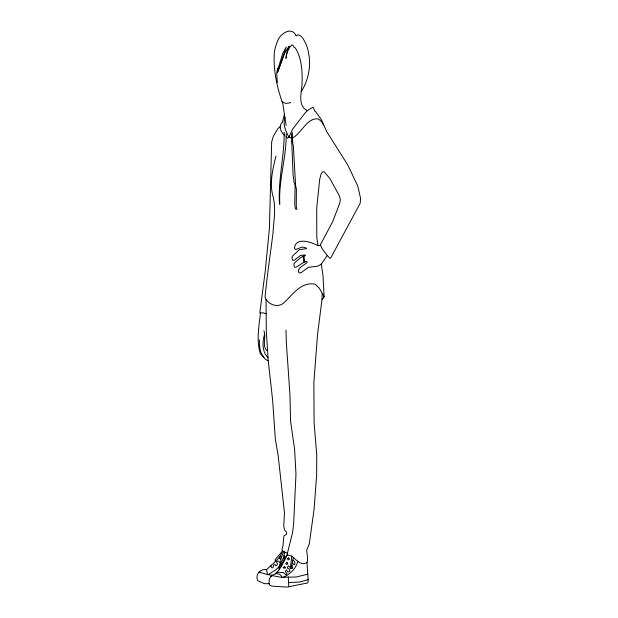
<?xml version="1.0" encoding="UTF-8"?>
<svg xmlns="http://www.w3.org/2000/svg" width="618" height="618" viewBox="0 0 618 618"><rect width="100%" height="100%" fill="white"/><g stroke="black" fill="none" stroke-linecap="round" stroke-linejoin="round"><path stroke-width="0.93" d="M291.441 133.851L293.063 174.361L294.083 182.38L295.141 184.813L294.778 204.419L295.319 208.799L296.424 209.394L296.879 208.645L296.261 206.59L296.424 188.961L295.628 185.779L293.349 145.655L291.997 141.089M291.781 556.138C289.973 569.827 289.942 574.81 293.403 557.49L291.781 556.138L287.246 554.887L287.154 554.3L292.608 532.523L293.689 523.052L295.976 474.045L294.577 448.977L290.584 421.453L289.958 394.794L286.335 342.666L285.964 330.074M271.82 575.18L267.424 574.539L266.582 569.603C272.476 563.894 279.846 558.981 282.658 550.877L287.393 553.326M286.196 133.905C286.513 157.644 278.339 180.603 279.815 204.264L279.506 204.241C277.907 180.077 284.442 156.3 284.18 132.206M303.199 256.408L303.747 261.584L304.798 262.171L303.886 255.945L300.495 257.783L294.57 262.851L293.967 263.793L294.207 266.721L294.724 267.293L296.146 267.146L303.986 262.163M287.246 554.887C283.871 557.459 284.048 561.94 281.082 564.821L281.576 565.972L279.012 569.981L275.327 573.805L271.341 575.582L269.44 578.95A10.012 5.616 -90 0 0 269.1 583.153L269.865 585.354L271.881 586.111L286.945 587.1L307.818 582.921L308.173 581.013L306.999 562.326L307.478 561.414L307.432 556.872L306.698 550.229L309.286 543.933L314.083 509.286L316.64 475.18L316.74 454.763L314.099 422.874L313.874 382.233L317.536 334.516L322.017 299.313L322.194 293.48M284.303 135.188C280.827 132.252 278.139 125.601 282.434 122.233L284.411 114.168M260.433 312.932C258.996 326.621 256.2 340.186 260.317 353.674C262.472 355.605 265.732 360.858 268.22 360.533L266.319 330.869L266.026 299.359M275.968 156.13C272.777 169.147 269.247 183.036 273.017 196.416C276.277 208.359 273.589 220.92 273.009 233.032C270.352 254.431 266.999 275.952 265.068 297.351C267.687 303.971 276.54 308.05 282.859 303.647C292.322 295.613 300.703 281.144 315.273 284.257L319.344 288.227L323.909 296.246L323.716 297.868L322.017 299.313M324.133 297.103L323.059 276.254L321.321 264.095L327.246 255.427L322.364 249.17L320.363 244.798L332.723 221.553L339.846 202.936L340.309 199.266L339.158 195.473L329.68 178.193L323.878 171.619L322.457 171.974L321.051 174.091L319.691 179.367L316.702 208.15L316.802 237.559L318.077 245.74L320.441 245.215M284.774 552.067L283.206 558.394L280.371 564.752L279.097 569.332L279.158 566.66L280.935 560.781L280.634 559.004L279.236 558.61L280.726 556.478L281.553 557.181L280.819 559.475M292.306 132.345L292.669 143.16M284.937 117.652C282.565 124.535 285.887 131.271 288.869 137.196L287.517 138.162L286.08 136.586M281.553 557.181L283.693 551.372M264.543 334.446C262.58 340.881 262.202 348.251 265.361 354.269L267.918 357.822M297.845 561.322C295.922 568.707 289.942 574.307 283.152 577.397M288.869 137.196L292.6 129.092L305.385 112.63L308.104 110.004L313.164 107.146L314.809 111.201L315.52 111.418L321.599 120.046L326.698 131.619L347.888 165.176L357.814 186.242L360.58 198.332L360.217 203.214L330.777 257.853L329.942 258.417L327.246 255.427M287.447 554.972L281.576 565.972M301.221 91.634C305.933 84.396 308.56 75.921 309.386 67.354A29.95 16.802 90 0 0 309.209 56.555L308.034 50.22A32.545 18.262 -90 0 0 305.23 42.403C303.5 39.428 301.569 34.94 297.606 34.778L296.115 36.045C292.075 25.454 279.29 34.036 277.405 41.707A28.011 15.72 -90 0 0 274.361 52.406C273.086 69.849 277.026 87.64 282.874 103.932L286.111 125.485M266.582 569.603C260.132 568.591 255.164 574.562 257.59 580.603L264.288 583.631L269.108 583.763M282.658 550.877L275.095 559.73L275.327 561.561M321.321 264.095L317.915 266.18L308.328 267.339L301.321 272.53L299.359 273.079C295.257 268.598 304.921 265.107 307.246 262.217L306.775 261.329L304.991 261.862M279.158 566.66L275.999 569.672L268.127 574.632M279.946 565.91L281.082 564.821M306.999 562.326C302.295 566.382 296.779 560.588 293.403 557.49M292.244 138.084C301.769 133.388 306.945 117.142 318.486 118.98L321.476 121.584L323.577 125.021M280.178 126.651L277.83 128.722L273.372 136.161L271.65 142.055L269.425 228.181L265.238 271.271L259.854 312.484L260.116 313.087L263.098 312.816L266.265 313.751M270.483 576.617L272.646 575.69L280.842 577.266L296.03 577.019L307.911 574.184M280.193 562.326L279.398 562.357L278.919 561.167L277.243 561.152L276.439 562.295L277.397 563.431L277.034 565.153L275.752 565.794L275.103 564.543L273.805 564.829L272.932 567.826L271.75 567.788L270.754 565.748M304.156 256.053L305.4 255.597L304.805 254.894L300.448 255.489L294.176 260.34L292.669 260.217L292.036 258.208L292.221 256.416L299.151 249.796L306.59 248.575L305.748 247.764L301.939 247.053L296.578 249.263L295.373 249.332L294.531 248.56C294.902 236.563 311.511 241.955 318.077 245.74M290.684 102.48C288.042 103.631 284.195 103.932 282.194 101.445M308.297 579.599L299.676 582.032L288.567 582.581L288.297 577.019M267.3 350.483L266.845 350.591C261.854 345.887 266.466 336.717 263.925 330.754M275.327 573.805C278.123 573.087 281.105 574.501 281.962 577.328M276.802 572.191L283.415 572.569L285.632 574.701L286.659 574.346L286.93 573.357L285.292 571.743L286.35 569.842L287.888 571.974L289.78 571.31L289.711 569.348L287.223 568.004L288.282 565.802L290.73 568.019M291.457 565.439L292.244 565.625L292.662 567.919L292.167 568.552L291.101 568.297M291.696 138.285L289.224 137.173M267.424 574.539L258.772 572.044M282.333 550.777L281.916 549.858L283.059 545.455L283.708 537.096L284.041 535.829L286.265 534.462L286.652 533.489L286.358 531.727L284.55 529.997L283.755 525.903L284.465 512.623L278.085 454.964L275.334 439.243L272.662 400.51L268.22 360.533M283.206 558.394L283.554 558.587A1.591 0.896 -90 0 0 284.442 557.467A1.591 0.896 -90 0 0 284.064 555.652M307.316 110.676C297.219 105.485 301.677 92.7 302.04 83.693C302.511 71.781 301.8 58.223 295.389 48.019L294.23 47.563L293.457 45.941L291.851 44.844L290.29 46.721A18.687 10.483 -90 0 0 286.667 54.554L285.949 58.447A25.006 14.036 90 0 1 289.147 46.111L284.852 52.878L277.412 72.777L286.304 46.96L282.743 53.364L277.505 70.707L278.054 67.926L277.613 68.799L276.702 73.202L277.304 82.534M292.36 562.581L293.434 564.296L294.222 564.736L294.879 564.296L294.786 561.677L292.886 560.124M264.002 357.32C259.398 352.716 259.56 345.81 259.328 339.745M295.141 184.813L295.628 185.779M288.567 582.581L288.784 586.768M288.714 557.899L287.37 558.641L288.003 559.893L289.425 559.375L288.714 557.899M287.046 562.534L285.678 563.253L286.134 564.365L287.888 563.964L287.046 562.534M284.604 566.884L283.144 567.278L283.932 568.259L285.671 567.818L284.604 566.884"/></g></svg>
